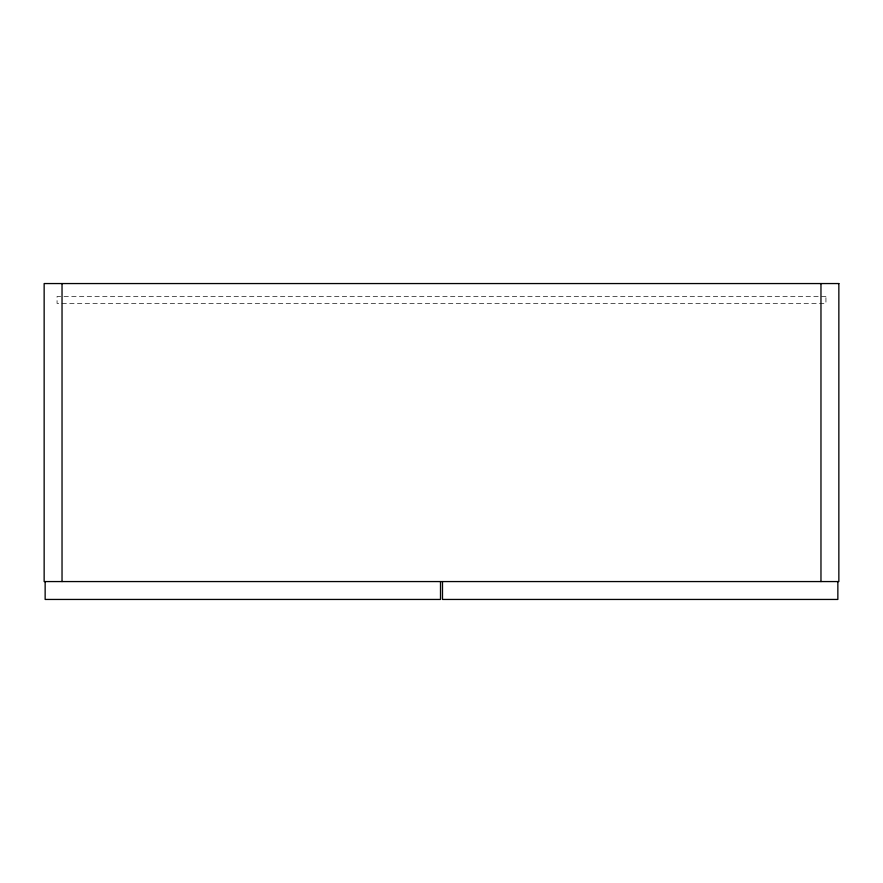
<?xml version="1.0" encoding="UTF-8"?>
<svg xmlns="http://www.w3.org/2000/svg" width="883" height="883" viewBox="0 0 883 883"><rect width="100%" height="100%" fill="white"/><g stroke="black" fill="none" stroke-linecap="round" stroke-linejoin="round"><path stroke-width="0.66" stroke-dasharray="4.42 3.31" d="M825.936 296.467L57.064 296.467L57.064 303.421L825.936 303.421L825.936 296.467"/><path stroke-width="1.32" d="M837.857 581.566L837.857 599.447L442.493 599.447L442.493 581.566M820.969 283.553L820.969 581.566M440.507 581.566L440.507 599.447L45.143 599.447L45.143 581.566M62.031 283.553L62.031 581.566M838.85 283.553L44.15 283.553L44.15 581.566L838.85 581.566L838.85 283.553"/></g></svg>
